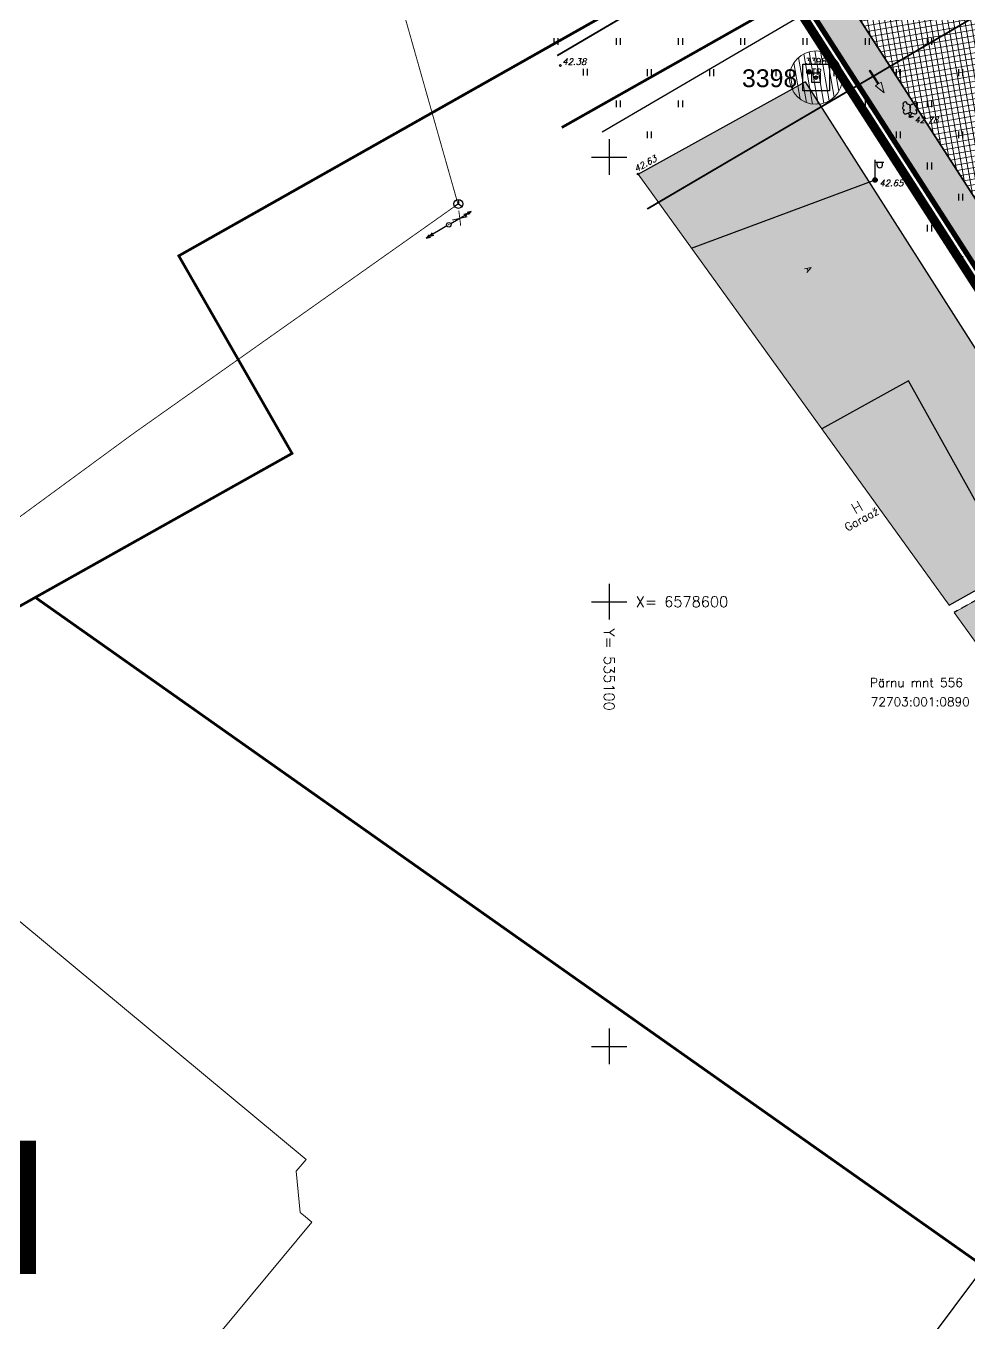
# Model space of a CAD drawing. Header units: metres. Extents: x 751 to 535790, y 161 to 6579518.
# Drawn here: x 535034.4 to 535140.5, y 6578518.9 to 6578664.8 of the extents above; entities that cross this region are included whole.
import ezdxf
from ezdxf.enums import TextEntityAlignment as Align

# ---------------------------------------------------------------- set-up
doc = ezdxf.new("R2010")
doc.units = ezdxf.units.M
for name, pattern in [('13132-geo$0$ASFBET', [2.5, 1.5, -1]), ('13132-geo$0$HOONEKP', [0.02, 0.01, 0.01]), ('13132-geo$0$KATASTRIPIIR', [0.02, 0.01, 0.01]), ('ACAD_ISO03W100', [30, 12, -18]), ('CENTER', [50.8, 31.75, -6.35, 6.35, -6.35]), ('CENTERX2', [4, 2.5, -0.5, 0.5, -0.5])]:
    doc.linetypes.add(name, pattern=pattern)
doc.layers.get('0').update_dxf_attribs({"lineweight": 9})
for name, color, linetype, lineweight in [('-GEODEESIA', 7, 'Continuous', 9), ('DP_EH-plan_maapealne_hoonestusala_hatch', 169, 'Continuous', 18), ('DP_EH-plan_maapealne_hoonestusala_joon', 7, 'CENTER', 9), ('DP_KR-olemasolev', 36, 'Continuous', 9), ('DP_KR-olemasolev-ABIJOON', 36, 'Continuous', 9), ('DP_KR-planeeritav', 1, 'Continuous', 9), ('DP_KV-raudtee', 44, 'CENTERX2', 9), ('DP_MUU-geodeetiline_punkt', 7, 'Continuous', 9), ('DP_MUU-likvideeritav_objekt', 1, 'Continuous', 9), ('DP_T-autoliiklus-planeeritav', 254, 'Continuous', 9), ('DP_T-autoliiklus_olemasolev', 254, 'Continuous', 9), ('K-hoone-maa-ala-joon', 7, 'ACAD_ISO03W100', 9), ('K-T_liikluskorraldus', 7, 'Continuous', 9)]:
    doc.layers.add(name, color=color, linetype=linetype, lineweight=lineweight)
for name, color, linetype in [('13132-geo$0$AED', 7, 'Continuous'), ('13132-geo$0$ALUSVORK', 7, 'Continuous'), ('13132-geo$0$HALJASTUS', 7, 'Continuous'), ('13132-geo$0$HOONE', 7, 'Continuous'), ('13132-geo$0$HOONEDET', 7, 'Continuous'), ('13132-geo$0$korgus', 7, 'Continuous'), ('13132-geo$0$KPOHULIIN', 7, 'Continuous'), ('13132-geo$0$MPKAABEL', 7, 'Continuous'), ('13132-geo$0$PIIR', 7, 'Continuous'), ('13132-geo$0$POST', 7, 'Continuous'), ('13132-geo$0$PUU', 7, 'Continuous'), ('13132-geo$0$TEE', 7, 'Continuous'), ('13132-geo$0$vork', 7, 'Continuous'), ('K-korruselisus-KV', 7, 'Continuous'), ('KPOHULIIN', 4, 'Continuous'), ('POST', 7, 'Continuous'), ('SIKAEV', 7, 'Continuous'), ('SITRASS', 202, 'Continuous')]:
    doc.layers.add(name, color=color, linetype=linetype)
for name, color, linetype, lineweight, true_color in [('DP_HO-olemasolev', 7, 'Continuous', 9, 0xccb399), ('DP_KV-110kV_õhuliin', 7, 'CENTER', 9, 0x852100), ('DP_PL-ala_piir', 7, 'CENTER', 9, 0x4d9984)]:
    doc.layers.add(name, color=color, linetype=linetype, lineweight=lineweight, true_color=true_color)
doc.styles.add('13132-geo$0$italic', font='italic.shx')
doc.styles.add('13132-geo$0$romans', font='romans.shx', dxfattribs={"height": 0.7})
doc.styles.add('romans', font='romans.shx')
doc.styles.add('Swis Lt BT', font='swissl.ttf')
doc.styles.add('SWIS-KN-bold', font='swiss.ttf')
doc.linetypes.add('-S-', pattern='A,10,-1.5,["S",romans,S=1.4,R=0,X=-0.7,Y=-0.7],-1.5,10,-3', length=26)
doc.linetypes.add('13132-geo$0$EP_OHL', pattern='A,10,[138,mkm.shx,S=1,R=0,X=0,Y=0],1,[138,mkm.shx,S=1,R=0,X=0,Y=0],4,[138,mkm.shx,S=1,R=180,X=0,Y=0],1,[138,mkm.shx,S=1,R=180,X=0,Y=0],15', length=31)
doc.linetypes.add('13132-geo$0$MP_KBL', pattern='A,8,-2,[138,mkm.shx,S=1,R=0,X=0,Y=0],6,[138,mkm.shx,S=1,R=180,X=0,Y=0],-2', length=18)
doc.linetypes.add('13132-geo$0$RAKAED', pattern='A,4,[132,mkm.shx,S=0.4,R=0,X=0,Y=0],4', length=8)
doc.linetypes.add('SI_KBL', pattern='A,8,-2,4,[132,mkm.shx,S=0.5,R=0,X=0,Y=0],4,-2', length=20)

# ---------------------------------------------------------------- blocks, each defined once
blk = doc.blocks.new('13132-geo$0$VKORIS')
at = {"color": 0, "linetype": 'Continuous'}
for p, q in [((0, 4), (0, -4)), ((-4, 0), (4, 0))]:
    blk.add_line(p, q, dxfattribs=at)
blk = doc.blocks.new('13132-geo$0$LEHTP2')
at = {"color": 0, "linetype": 'Continuous'}
for p, q in [((-0.88, 0.67), (0.01, 1.02)), ((0, 0), (-0.35, 0.88)), ((0, 0), (0.36, 0.88)), ((0.76, 0), (0, 0)), ((0.01, 1.02), (0.89, 0.66))]:
    blk.add_line(p, q, dxfattribs=at)
at = {"color": 0, "linetype": 'Continuous', "flags": 128}
blk.add_lwpolyline([(0.01, 2.01), (-0.03, 1.86), (-0.03, 1.82), (-0.01, 1.76), (0.03, 1.69), (0.04, 1.65), (0.01, 1.58), (-0.04, 1.48), (-0.05, 1.43), (-0.04, 1.4), (-0.02, 1.34), (0.05, 1.22), (0.06, 1.18), (0.05, 1.14), (0.02, 1.07), (0.01, 1.02)], dxfattribs=at)
at = {"color": 0, "linetype": 'Continuous'}
for centre, radius, start, end in [((-1.11, 2.83), 0.512, 111.5027, 232.5173), ((-1.11, 2.83), 0.512, 350.4856, 111.5002), ((1.16, 2.81), 0.512, 67.6168, 188.6314), ((1.16, 2.81), 0.512, 306.5997, 67.6143), ((-1.26, 2.01), 0.448, 111.4304, 274.4987), ((-1.05, 1.12), 0.475, 111.5014, 291.5004), ((-0.44, 2.33), 0.448, 308.5041, 111.5725), ((0.01, 1.53), 0.475, 66.7655, 111.5015), ((0.48, 2.32), 0.45, 67.7016, 230.5126), ((1.07, 1.1), 0.475, 247.6166, 67.6155), ((1.29, 1.99), 0.448, 264.6183, 67.6866)]:
    blk.add_arc(centre, radius, start, end, dxfattribs=at)
blk = doc.blocks.new('13132-geo$0$KOHPP')
at = {"color": 0, "linetype": 'Continuous', "flags": 128}
blk.add_lwpolyline([(1, 1), (-1, 1), (-1, -1), (1, -1)], close=True, dxfattribs=at)
at = {"color": 0, "linetype": 'Continuous'}
blk.add_circle((0, 0), 0.1, dxfattribs=at)
blk = doc.blocks.new('13132-geo$0$KBPOST')
at = {"color": 0, "linetype": 'Continuous'}
for radius in [0.5, 0.45, 0.4, 0.35, 0.3, 0.25, 0.2, 0.15, 0.1, 0.05]:
    blk.add_circle((0, 0), radius, dxfattribs=at)
at = {"color": 0, "linetype": 'Continuous', "style": '13132-geo$0$romans'}
blk.add_text('TP', height=1.4, dxfattribs=at).set_placement((0.65, -0.01), align=Align.MIDDLE_LEFT)
blk = doc.blocks.new('13132-geo$0$MEPOST')
at = {"color": 0, "linetype": 'Continuous'}
for radius in [0.5, 0.45, 0.4, 0.35, 0.3, 0.25, 0.2, 0.15, 0.1, 0.05]:
    blk.add_circle((0, 0), radius, dxfattribs=at)
blk = doc.blocks.new('13132-geo$0$VAPOST')
at = {"color": 0, "linetype": 'Continuous'}
for p, q in [((0, 0.5), (0, 4.5)), ((0, 4), (2, 4)), ((0.45, 3.36), (0.45, 4)), ((1.68, 3.36), (1.68, 4))]:
    blk.add_line(p, q, dxfattribs=at)
blk.add_arc((1.07, 3.36), 0.613, 180, 0, dxfattribs=at)
blk = doc.blocks.new('13132-geo$0$HEIN')
at = {"color": 0, "linetype": 'Continuous'}
for p, q in [((-0.46, 0.76), (-0.46, -0.76)), ((0.46, 0.76), (0.46, -0.76))]:
    blk.add_line(p, q, dxfattribs=at)
blk = doc.blocks.new('13132-geo')
at = {"layer": '13132-geo$0$AED', "linetype": '13132-geo$0$RAKAED', "ltscale": 0.5, "flags": 128}
blk.add_lwpolyline([(535103.25, 6578648.1), (535122.03, 6578658.48), (535154.01, 6578608.3), (535145.48, 6578603.66)], dxfattribs=at)
at = {"layer": '13132-geo$0$HOONE', "linetype": '13132-geo$0$HOONEKP', "ltscale": 0.5, "flags": 128}
blk.add_lwpolyline([(535138.23, 6578599.61), (535145.48, 6578603.66), (535133.65, 6578624.86), (535123.92, 6578619.44)], dxfattribs=at)
at = {"layer": '13132-geo$0$HOONEDET', "linetype": '13132-geo$0$ASFBET', "ltscale": 0.5, "flags": 128}
blk.add_lwpolyline([(535145.48, 6578603.66), (535145.95, 6578602.8), (535138.8, 6578598.81)], dxfattribs=at)
at = {"layer": '13132-geo$0$korgus', "linetype": 'Continuous', "ltscale": 0.5}
for centre in [(535094.51, 6578660.3), (535133.84, 6578654.54), (535103.25, 6578648.1), (535129.9, 6578647.43)]:
    blk.add_circle(centre, 0.1, dxfattribs=at)
at = {"layer": '13132-geo$0$KPOHULIIN', "linetype": '13132-geo$0$EP_OHL', "ltscale": 0.5}
blk.add_lwpolyline([(535306.85, 6578775.83), (535263.56, 6578750.08), (535220.51, 6578724.45), (535168.25, 6578693.32), (535124.84, 6578667.84), (535099.21, 6578652.79)], dxfattribs=at)
at = {"layer": '13132-geo$0$MPKAABEL', "linetype": '13132-geo$0$MP_KBL', "ltscale": 0.5, "flags": 128}
blk.add_lwpolyline([(535109.27, 6578639.75), (535129.9, 6578647.43)], dxfattribs=at)
at = {"layer": '13132-geo$0$PIIR', "linetype": '13132-geo$0$KATASTRIPIIR', "lineweight": 0, "ltscale": 0.5, "flags": 128}
blk.add_lwpolyline([(532578.52, 6577255.16), (532598.82, 6577218.16), (533150.96, 6577538.17), (533539.46, 6577764.43), (533548.1, 6577769.46), (533555.02, 6577773.48), (533732.64, 6577876.68), (533814.89, 6577924.47), (533901.36, 6577974.71), (533987.84, 6578024.95), (534071.05, 6578073.3), (534072.04, 6578071.64), (534161.67, 6578123.42), (534245.29, 6578171.73), (534320.1, 6578214.95), (534326.95, 6578219.28), (534536.11, 6578340.71), (534541.46, 6578331.5), (534643.93, 6578390.96), (534799.24, 6578480.5), (534813.04, 6578456.16), (534900.82, 6578505.94), (534945.38, 6578531.21), (534938.38, 6578544.41), (534981.47, 6578570.2), (535035.47, 6578600.49), (535064.34, 6578616.68), (535051.6, 6578638.9), (535116.82, 6578675.75), (535203.59, 6578724.99), (535237.09, 6578745.4), (535262.28, 6578761.78), (535283.29, 6578776.02), (535306.57, 6578793.07), (535332.94, 6578813.49), (535351.11, 6578828.43), (535360.61, 6578814.9), (535433.13, 6578912.93), (535467.57, 6578969.34), (535479, 6578983.11), (535513.98, 6579029.28), (535561.29, 6579092.49), (535630.21, 6579219.02), (535646.75, 6579264.23), (535656.62, 6579295.65), (535665.43, 6579327.15), (535677.58, 6579380.08), (535683, 6579412.43), (535693.2, 6579488.29), (535694.29, 6579496.41), (535651.63, 6579503.54), (535649.85, 6579493.9), (535649.27, 6579490.81), (535648.1, 6579477.82), (535641.8, 6579442.63), (535640.7, 6579431.48), (535638.52, 6579422.03), (535636.76, 6579414.4), (535632.03, 6579397.27), (535617.71, 6579332.52), (535608.21, 6579299.92), (535600.93, 6579275.88), (535598.75, 6579273.66), (535591.43, 6579262.16), (535585.25, 6579238.95), (535579.76, 6579218.36), (535567.03, 6579221.08), (535554.91, 6579180.93), (535561.04, 6579179.24), (535539.9, 6579139.71), (535522.83, 6579112.38), (535517.33, 6579115.59), (535509.41, 6579101.97), (535501.84, 6579088.75), (535486.83, 6579062.81), (535471.08, 6579035.5), (535454.44, 6579010.96), (535446.09, 6579012.38), (535435.31, 6578993.75), (535416.12, 6578985.34), (535404.56, 6578937.92), (535379.09, 6578914.82), (535348.48, 6578883.94), (535342.36, 6578877.8), (535316.31, 6578855.51), (535236.86, 6578794.12), (535233.29, 6578791.43), (535207.5, 6578777.14), (535178.14, 6578760.87), (535156.25, 6578748.73), (535125.02, 6578731.4), (535102.13, 6578716.6), (535075.38, 6578701.36), (535028.34, 6578676.42), (535009.57, 6578709.56), (535008.99, 6578709.23), (534938.5, 6578670.35), (534890.85, 6578643.32), (534875.77, 6578634.78), (534880, 6578627.36), (534684.5, 6578515.96), (534693.24, 6578500.93), (534632.5, 6578466.07), (534631.63, 6578459.56), (534515.83, 6578383.58), (534472.35, 6578358.66), (533785.18, 6577967.75), (533782.43, 6577966.18), (533556.42, 6577820.95), (533536.52, 6577809.47), (533532.19, 6577806.97), (533173.58, 6577599.97), (533168.38, 6577596.97), (532991.84, 6577495.07), (532599.52, 6577267.35)], close=True, dxfattribs=at)
for points in [[(535187.23, 6578568.32), (535218.44, 6578612.75), (535242.98, 6578647.68), (535203.59, 6578724.99), (535159.05, 6578699.72), (535116.82, 6578675.75), (535185.17, 6578569.6), (535186.55, 6578567.35), (535187.23, 6578568.32)], [(535150.18, 6578519.58), (535154.96, 6578526.41), (535178.58, 6578560.17), (535185.17, 6578569.6), (535116.82, 6578675.74), (535063.01, 6578645.34), (535051.6, 6578638.9), (535064.34, 6578616.68), (535035.47, 6578600.49), (535150.18, 6578519.58)]]:
    blk.add_lwpolyline(points, dxfattribs=at)
at = {"layer": '13132-geo$0$ALUSVORK', "linetype": 'Continuous', "ltscale": 0.5, "xscale": 0.5, "yscale": 0.5, "zscale": 0.5}
blk.add_blockref('13132-geo$0$KOHPP', (535123.26, 6578658.94), dxfattribs=at)
at = {"layer": '13132-geo$0$HALJASTUS', "ltscale": 0.5, "xscale": 0.5, "yscale": 0.5, "zscale": 0.5}
for p in [(535094, 6578663), (535101, 6578663), (535108, 6578663), (535115, 6578663), (535122, 6578663), (535129, 6578663), (535136, 6578663), (535097.3, 6578659.56), (535104.5, 6578659.5), (535111.5, 6578659.5), (535118.5, 6578659.5), (535125.5, 6578659.5), (535132.5, 6578659.5), (535139.5, 6578659.5), (535101, 6578656), (535108, 6578656), (535129, 6578656), (535136, 6578656), (535104.5, 6578652.5), (535132.5, 6578652.5), (535139.5, 6578652.5), (535136, 6578649), (535139.5, 6578645.5), (535136, 6578642), (535139.5, 6578638.5)]:
    blk.add_blockref('13132-geo$0$HEIN', p, dxfattribs=at)
at = {"layer": '13132-geo$0$POST', "ltscale": 0.5, "xscale": 0.5, "yscale": 0.5, "zscale": 0.5}
blk.add_blockref('13132-geo$0$KBPOST', (535122.46, 6578659.59), dxfattribs=at)
at = {"layer": '13132-geo$0$POST', "linetype": 'Continuous', "ltscale": 0.5, "xscale": 0.5, "yscale": 0.5, "zscale": 0.5}
for name in ['13132-geo$0$VAPOST', '13132-geo$0$MEPOST']:
    blk.add_blockref(name, (535129.9, 6578647.43), dxfattribs=at)
at = {"layer": '13132-geo$0$PUU', "linetype": 'Continuous', "ltscale": 0.5, "xscale": 0.5, "yscale": 0.5, "zscale": 0.5}
blk.add_blockref('13132-geo$0$LEHTP2', (535133.84, 6578654.54), dxfattribs=at)
at = {"layer": '13132-geo$0$vork', "ltscale": 0.5, "xscale": 0.5, "yscale": 0.5, "zscale": 0.5}
for p in [(535100, 6578650), (535100, 6578600), (535100, 6578550)]:
    blk.add_blockref('13132-geo$0$VKORIS', p, dxfattribs=at)
at = {"layer": '13132-geo$0$ALUSVORK', "linetype": 'Continuous', "ltscale": 0.5, "style": '13132-geo$0$romans'}
blk.add_text('3398', height=0.7, dxfattribs=at).set_placement((535122.07, 6578660.43))
at = {"layer": '13132-geo$0$HOONE', "linetype": 'Continuous', "ltscale": 0.5, "style": '13132-geo$0$romans'}
for s, height, p in [('Garaaž', 0.9, (535128.4, 6578609.3)), ('H', 1.2, (535127.87, 6578610.63))]:
    blk.add_text(s, height=height, rotation=29.1581, dxfattribs=at).set_placement(p, align=Align.MIDDLE_CENTER)
at = {"layer": '13132-geo$0$korgus', "linetype": 'Continuous', "ltscale": 0.5, "style": '13132-geo$0$italic'}
for s, p in [(' 42.38', (535094.25, 6578661.09)), (' 42.78', (535133.84, 6578654.54)), (' 42.65', (535129.9, 6578647.43))]:
    blk.add_text(s, height=0.7, dxfattribs=at).set_placement(p, align=Align.TOP_LEFT)
blk.add_text(' 42.63', height=0.7, rotation=28.9221, dxfattribs=at).set_placement((535102.31, 6578648.69), align=Align.TOP_LEFT)
at = {"layer": '13132-geo$0$PIIR', "linetype": 'Continuous', "lineweight": 0, "ltscale": 0.5, "style": '13132-geo$0$romans'}
for s, p in [('Pärnu mnt 556', (535134.55, 6578590.91)), ('72703:001:0890', (535134.98, 6578588.75))]:
    blk.add_text(s, height=1, dxfattribs=at).set_placement(p, align=Align.MIDDLE)
at = {"layer": '13132-geo$0$TEE', "linetype": 'Continuous', "ltscale": 0.5, "style": '13132-geo$0$romans'}
blk.add_text('A', height=0.7, rotation=299.2474, dxfattribs=at).set_placement((535122.4, 6578637.41), align=Align.MIDDLE_CENTER)
at = {"layer": '13132-geo$0$vork', "ltscale": 0.5, "style": '13132-geo$0$romans'}
blk.add_text('X= 6578600', height=1.2, dxfattribs=at).set_placement((535103, 6578600), align=Align.MIDDLE_LEFT)
blk.add_text('Y= 535100', height=1.2, rotation=270, dxfattribs=at).set_placement((535100, 6578597), align=Align.MIDDLE_LEFT)
blk = doc.blocks.new('POLYR')
at = {"layer": 'DP_MUU-geodeetiline_punkt', "color": 32, "lineweight": 30}
blk.add_lwpolyline([(-1.5, 1.5), (1.5, 1.5), (1.5, -1.5), (-1.5, -1.5), (-1.5, 1.5)], dxfattribs=at)
blk.add_circle((0, 0), 0.2, dxfattribs=at)
blk = doc.blocks.new('*U60')
at = {"layer": 'K-T_liikluskorraldus'}
blk.add_hatch(color=256, dxfattribs=at).paths.add_polyline_path([(-1.3, 1.06), (-2.44, -0.33), (-2.2, -0.52), (-3.26, -1.21), (-2.78, -0.04), (-2.55, -0.24), (-1.41, 1.16)])
blk.add_lwpolyline([(-1.3, 1.06), (-2.44, -0.33), (-2.2, -0.52), (-3.26, -1.21), (-2.78, -0.04), (-2.55, -0.24), (-1.41, 1.16)], close=True, dxfattribs=at)
blk = doc.blocks.new('BEPOST')
at = {"color": 0, "linetype": 'Continuous'}
for radius in [0.5, 0.0467]:
    blk.add_circle((0, 0), radius, dxfattribs=at)
blk = doc.blocks.new('EPSUUN')
at = {"color": 0, "linetype": 'Continuous'}
for p, q in [((0.5, 0), (5.88, 0)), ((5, 0), (4.1, 0.3)), ((5, 0), (4.1, -0.3)), ((5.88, 0), (4.97, 0.3)), ((5.88, 0), (4.97, -0.3))]:
    blk.add_line(p, q, dxfattribs=at)
blk = doc.blocks.new('SIKAEV')
at = {"color": 0, "linetype": 'Continuous'}
for p, q in [((0, 0), (-0.83, -0.55)), ((0, 1), (0, 0)), ((0, 0), (0.83, -0.55))]:
    blk.add_line(p, q, dxfattribs=at)
blk.add_circle((0, 0), 1, dxfattribs=at)
blk = doc.blocks.new('likv_rist')
at = {"layer": 'DP_MUU-likvideeritav_objekt', "linetype": 'Continuous', "const_width": 0.1, "flags": 128}
for points in [[(-0.65, 0.59), (0.65, -0.59)], [(0.65, 0.59), (-0.65, -0.59)]]:
    blk.add_lwpolyline(points, dxfattribs=at)

msp = doc.modelspace()

# ---------------------------------------------------------------- hatches: boundary and pattern name
at = {"layer": 'DP_EH-plan_maapealne_hoonestusala_hatch'}
h = msp.add_hatch(dxfattribs=at)
h.set_pattern_fill('ANSI37', color=256, scale=0.2)
h.set_pattern_definition([(99.9117, (535297.81996, 6578828.35483), (-0.6255221, -0.1093027), []), (189.9117, (535297.81996, 6578828.35483), (0.1093027, -0.6255221), [])])
h.paths.add_polyline_path([(535125.43, 6578669.76), (535168.38, 6578603.06), (535245.02, 6578712.15), (535224.82, 6578726.34)])
at = {"layer": 'DP_HO-olemasolev', "ltscale": 0.5}
h = msp.add_hatch(color=256, dxfattribs=at)
h.dxf.hatch_style = 1
h.paths.add_polyline_path([(535123.92, 6578619.44), (535133.65, 6578624.86), (535145.48, 6578603.66), (535138.23, 6578599.61)])
at = {"layer": 'DP_MUU-geodeetiline_punkt', "ltscale": 0.5}
h = msp.add_hatch(dxfattribs=at)
h.set_pattern_fill('ANSI31', color=30, scale=0.2)
h.set_pattern_definition([(99.9087, (535147.53885, 6578739.84874), (-0.625528, -0.1092697), [])])
edge = h.paths.add_edge_path()
edge.add_arc((535123.26, 6578658.94), 3, 0, 360)
at = {"layer": 'DP_T-autoliiklus-planeeritav', "ltscale": 0.5}
h = msp.add_hatch(color=256, dxfattribs=at)
h.dxf.hatch_style = 1
edge = h.paths.add_edge_path()
edge.add_arc((535180.67, 6578587.6), 0.5, 216.9907, 331.2918)
edge.add_arc((535188.13, 6578583.51), 8, 151.2918, 213.1094)
edge.add_line((535181.43, 6578579.14), (535165.01, 6578600.91))
edge.add_line((535165.01, 6578600.91), (535119.79, 6578671.14))
edge.add_line((535119.79, 6578671.14), (535226.1, 6578731.67))
edge.add_arc((535229.06, 6578726.48), 5.97, 65.8499, 119.7217, ccw=False)
edge.add_arc((535233.1, 6578734.75), 3.23, 240.4602, 299.5398)
edge.add_line((535234.69, 6578731.93), (535233.73, 6578722.53))
edge.add_arc((535231.99, 6578720.04), 3.04, 55.1255, 124.9724)
edge.add_line((535230.25, 6578722.53), (535224.82, 6578726.34))
edge.add_line((535224.82, 6578726.34), (535125.43, 6578669.76))
edge.add_line((535125.43, 6578669.76), (535168.38, 6578603.06))
edge.add_line((535168.38, 6578603.06), (535180.27, 6578587.3))
at = {"layer": 'DP_T-autoliiklus_olemasolev', "ltscale": 0.5}
h = msp.add_hatch(color=256, dxfattribs=at)
h.dxf.hatch_style = 1
h.paths.add_polyline_path([(535103.25, 6578648.1), (535122.03, 6578658.48), (535154.01, 6578608.3), (535154.19, 6578607.78), (535163.35, 6578593.04), (535163.56, 6578592.68), (535153.64, 6578578.24), (535138.8, 6578598.81), (535145.95, 6578602.8), (535145.48, 6578603.66), (535133.65, 6578624.86), (535123.92, 6578619.44)])

# ---------------------------------------------------------------- linework, layer by layer
at = {"layer": 'DP_EH-plan_maapealne_hoonestusala_joon', "ltscale": 0.1, "const_width": 0.2}
msp.add_lwpolyline([(535125.43, 6578669.76), (535125.43, 6578669.76), (535125.43, 6578669.76), (535168.38, 6578603.06), (535245.02, 6578712.15), (535224.82, 6578726.34), (535125.43, 6578669.76)], dxfattribs=at)
at = {"layer": 'DP_HO-olemasolev', "ltscale": 0.5, "flags": 128}
msp.add_lwpolyline([(535123.92, 6578619.44), (535133.65, 6578624.86), (535145.48, 6578603.66), (535138.23, 6578599.61)], close=True, dxfattribs=at)
at = {"layer": 'DP_KR-olemasolev', "ltscale": 0.5, "const_width": 0.3, "flags": 128}
for points in [[(534541.46, 6578331.5), (534643.93, 6578390.96), (534799.24, 6578480.5), (534813.04, 6578456.16), (534900.82, 6578505.94), (534945.38, 6578531.21), (534938.38, 6578544.41), (534981.47, 6578570.2), (535035.47, 6578600.49), (535064.34, 6578616.68), (535051.6, 6578638.9), (535116.82, 6578675.75), (535203.59, 6578724.99), (535237.09, 6578745.4), (535262.28, 6578761.78), (535283.29, 6578776.02), (535306.57, 6578793.07), (535332.94, 6578813.49), (535351.11, 6578828.43), (535360.61, 6578814.9), (535433.13, 6578912.93), (535467.57, 6578969.34)], [(535187.23, 6578568.32), (535218.44, 6578612.75), (535242.98, 6578647.68), (535203.59, 6578724.99), (535159.05, 6578699.72), (535116.82, 6578675.75), (535185.17, 6578569.6), (535186.55, 6578567.35), (535187.23, 6578568.32)], [(535150.18, 6578519.58), (535154.96, 6578526.41), (535178.58, 6578560.17), (535185.17, 6578569.6), (535116.82, 6578675.74), (535063.01, 6578645.34), (535051.6, 6578638.9), (535064.34, 6578616.68), (535035.47, 6578600.49), (535150.18, 6578519.58)]]:
    msp.add_lwpolyline(points, dxfattribs=at)
at = {"layer": 'DP_KR-olemasolev-ABIJOON', "ltscale": 0.5, "const_width": 0.3, "flags": 128}
msp.add_lwpolyline([(535203.44, 6578725.25), (535158.9, 6578699.98), (535116.4, 6578675.85), (535184.92, 6578569.44), (535186.53, 6578566.8), (535187.48, 6578568.15), (535218.68, 6578612.57), (535243.33, 6578647.66), (535360.98, 6578814.9), (535351.17, 6578828.87), (535332.75, 6578813.72), (535306.39, 6578793.31), (535283.12, 6578776.27), (535262.11, 6578762.03), (535236.93, 6578745.65), (535203.44, 6578725.25)], dxfattribs=at)
at = {"layer": 'DP_KR-planeeritav', "ltscale": 0.5, "const_width": 0.3, "flags": 128}
msp.add_lwpolyline([(535280.45, 6578774.09), (535310.69, 6578752.77), (535183.66, 6578571.94), (535116.82, 6578675.75), (535159.05, 6578699.72), (535203.59, 6578724.99), (535237.09, 6578745.4), (535262.28, 6578761.78), (535280.45, 6578774.09)], close=True, dxfattribs=at)
at = {"layer": 'DP_KV-110kV_õhuliin', "ltscale": 0.25, "const_width": 0.2, "flags": 128}
msp.add_lwpolyline([(535104.28, 6578644.17), (535129.9, 6578659.21), (535173.34, 6578684.71), (535225.63, 6578715.85), (535268.68, 6578741.48), (535309.24, 6578765.61), (535311.98, 6578767.25, 0.414214), (535315.44, 6578780.96), (535315.44, 6578780.96, 0.414214), (535301.73, 6578784.42), (535299, 6578782.79), (535258.44, 6578758.67), (535215.4, 6578733.04), (535163.16, 6578701.93), (535119.78, 6578676.46), (535094.15, 6578661.41)], format="xyb", dxfattribs=at)
at = {"layer": 'DP_KV-raudtee', "ltscale": 1.5, "const_width": 0.3, "flags": 128}
msp.add_lwpolyline([(535094.67, 6578653.33), (535113.47, 6578663.95), (535145.82, 6578682.24), (535187.08, 6578705.57), (535226.96, 6578728.83), (535252.35, 6578744.67), (535270.94, 6578756.9), (535300.15, 6578777.3), (535324.94, 6578795.93), (535344.43, 6578811.54), (535374.84, 6578837.58), (535388.35, 6578849.87), (535394.95, 6578856.02), (535403.84, 6578864.54)], dxfattribs=at)
at = {"layer": 'DP_MUU-geodeetiline_punkt', "color": 30}
msp.add_circle((535123.26, 6578658.94), 3, dxfattribs=at)
at = {"layer": 'DP_PL-ala_piir', "ltscale": 0.1, "const_width": 1}
msp.add_lwpolyline([(535115.12, 6578676.17), (535202.98, 6578726.02), (535236.45, 6578746.42), (535261.62, 6578762.78), (535282.6, 6578777), (535305.85, 6578794.03), (535332.19, 6578814.43), (535351.35, 6578830.18), (535362.08, 6578814.9), (535243.96, 6578646.99), (535186.48, 6578565.17), (535184.15, 6578568.96)], close=True, dxfattribs=at)
at = {"layer": 'DP_T-autoliiklus-planeeritav', "ltscale": 0.5, "flags": 128}
msp.add_lwpolyline([(535180.27, 6578587.3, 0.544658), (535181.11, 6578587.36, 0.276468), (535181.43, 6578579.14), (535165.01, 6578600.91), (535119.79, 6578671.14), (535226.1, 6578731.67, -0.239487), (535231.51, 6578731.93, 0.26365), (535234.69, 6578731.93), (535233.73, 6578722.53, 0.314564), (535230.25, 6578722.53), (535224.82, 6578726.34), (535125.43, 6578669.76), (535168.38, 6578603.06)], format="xyb", close=True, dxfattribs=at)
at = {"layer": 'DP_T-autoliiklus_olemasolev', "ltscale": 0.5, "flags": 128}
msp.add_lwpolyline([(535103.25, 6578648.1), (535122.03, 6578658.48), (535154.01, 6578608.3), (535154.19, 6578607.78), (535163.35, 6578593.04), (535163.56, 6578592.68), (535153.64, 6578578.24), (535138.8, 6578598.81), (535145.95, 6578602.8), (535145.48, 6578603.66), (535133.65, 6578624.86), (535123.92, 6578619.44)], close=True, dxfattribs=at)
at = {"layer": 'K-hoone-maa-ala-joon', "linetype": 'Continuous', "ltscale": 0.25}
msp.add_lwpolyline([(535028.5, 6578492.26), (535024.32, 6578487.23), (535019.3, 6578481.18), (534950.12, 6578538.65), (534959.38, 6578549.79), (534961.29, 6578548.2), (534959.69, 6578546.28), (534973.93, 6578534.45), (534975.53, 6578536.37), (534975.99, 6578535.99), (534995.92, 6578559.97), (534996.01, 6578559.9), (535001.76, 6578566.82), (535007.36, 6578562.17), (535019.04, 6578576.22), (535065.91, 6578537.27), (535064.82, 6578535.96), (535065.25, 6578531.32), (535065.62, 6578531.01), (535066.56, 6578530.23), (535034.65, 6578491.83), (535030.8, 6578495.02), (535028.5, 6578492.26), (535028.5, 6578492.26)], dxfattribs=at)
at = {"layer": 'SITRASS', "color": 7, "linetype": '-S-', "ltscale": 0.5, "flags": 128}
msp.add_lwpolyline([(535017.48, 6578597.64, 0.1, 0.1, 0), (535046.47, 6578618.9, 0.1, 0.1, 0), (535083, 6578644.72, 0.1, 0.1, 0), (535075.98, 6578669.46, 0.1, 0.1, 0), (535069.81, 6578680.59, 0, 0, 0)], format="xyseb", dxfattribs=at)
at = {"layer": 'SITRASS', "color": 7, "linetype": 'SI_KBL', "ltscale": 0.5, "flags": 128}
msp.add_lwpolyline([(535132.92, 6578512.81), (535165.46, 6578556.33), (535167.2, 6578558.3)], dxfattribs=at)

# ---------------------------------------------------------------- block references
at = {"layer": '-GEODEESIA', "ltscale": 0.5}
msp.add_blockref('13132-geo', (0, 0), dxfattribs=at)
at = {"layer": 'DP_MUU-geodeetiline_punkt'}
msp.add_blockref('POLYR', (535123.26, 6578658.94), dxfattribs=at)
at = {"layer": 'DP_MUU-likvideeritav_objekt', "ltscale": 0.5, "rotation": 54.91169662710626}
msp.add_blockref('likv_rist', (535083.2, 6578643.11), dxfattribs=at)
at = {"layer": 'K-T_liikluskorraldus', "ltscale": 0.5, "rotation": 72.1244634613202}
msp.add_blockref('*U60', (535130.76, 6578660.69), dxfattribs=at)
at = {"layer": 'KPOHULIIN', "color": 7, "ltscale": 0.5}
for xscale, yscale, zscale, rotation in [(0.4999999999927915, 0.4999999999927915, 0.4999999999927915, 30.69037886395251), (0.4999999999623033, 0.4999999999623033, 0.4999999999623033, 210.4657517267288)]:
    msp.add_blockref('EPSUUN', (535081.97, 6578642.39), dxfattribs=dict(at, xscale=xscale, yscale=yscale, zscale=zscale, rotation=rotation))
at = {"layer": 'POST', "color": 7, "ltscale": 0.5, "xscale": 0.5, "yscale": 0.5, "zscale": 0.5}
msp.add_blockref('BEPOST', (535081.97, 6578642.39), dxfattribs=at)
at = {"layer": 'SIKAEV', "color": 7, "ltscale": 0.5, "xscale": 0.5, "yscale": 0.5, "zscale": 0.5}
msp.add_blockref('SIKAEV', (535083.04, 6578644.74), dxfattribs=at)

# ---------------------------------------------------------------- texts
at = {"layer": 'DP_MUU-geodeetiline_punkt', "color": 30, "linetype": 'Continuous', "style": 'Swis Lt BT'}
msp.add_text('3398', height=2, dxfattribs=at).set_placement((535121.15, 6578657.87), align=Align.RIGHT)
at = {"layer": 'K-korruselisus-KV', "ltscale": 0.15, "style": 'SWIS-KN-bold'}
msp.add_text('RIMI', height=15, dxfattribs=at).set_placement((534993.24, 6578524.41))

doc.saveas('drawing.dxf')
